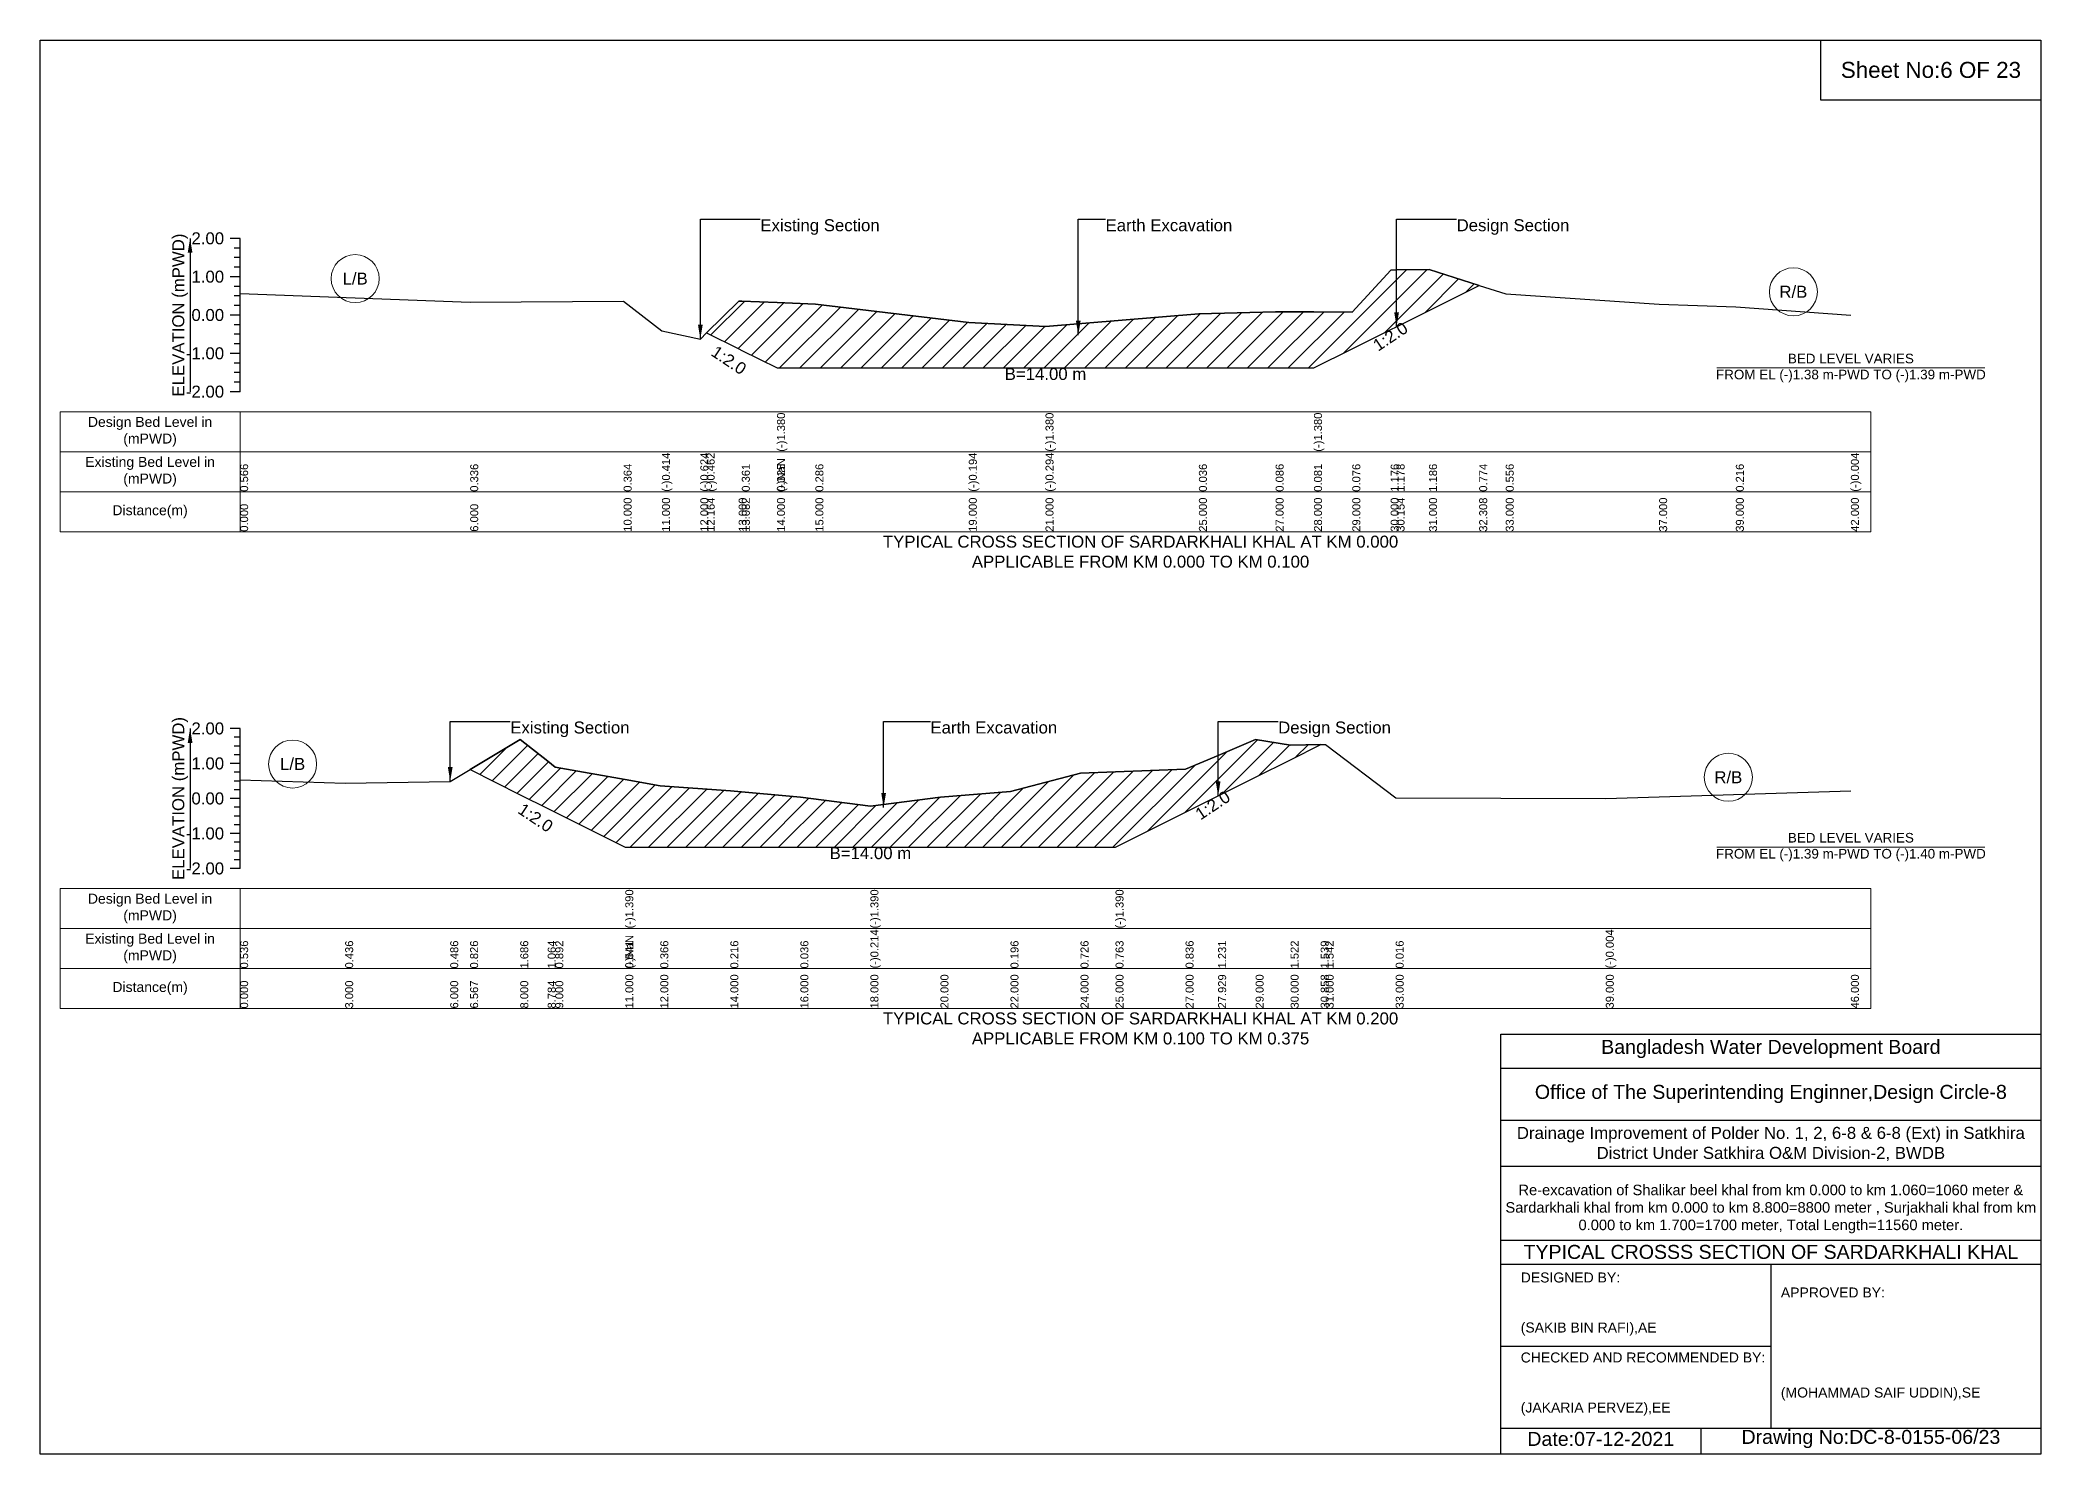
# Model space of a CAD drawing. Header units: inches. Extents: x 93000 to 506000, y -4242 to 0.
# Drawn here: x 150000 to 156000, y -4242 to 0 of the extents above; entities that cross this region are included whole.
import ezdxf

# ---------------------------------------------------------------- set-up
doc = ezdxf.new("R2010")
doc.units = ezdxf.units.IN
doc.header["$LTSCALE"] = 7
doc.header["$MEASUREMENT"] = 0
for name, color, linetype, lineweight in [('Cross section Data Border', 7, 'Continuous', 9), ('Cross Section Labels', 7, 'Continuous', 9), ('Existing_Bed_Level for Xsection', 7, 'Continuous', 25)]:
    doc.layers.add(name, color=color, linetype=linetype, lineweight=lineweight)
doc.styles.get("Standard").update_dxf_attribs({"font": 'arial.ttf'})
doc.dimstyles.get("Standard").update_dxf_attribs({"dimtxt": 0.18, "dimasz": 0.18, "dimexe": 0.18, "dimexo": 0.0625, "dimgap": 0.09, "dimtad": 0, "dimtih": 1, "dimtoh": 1, "dimdec": 4, "dimzin": 0, "dimdsep": 46, "dimtxsty": 'Standard', "dimcen": 0.09, "dimadec": 0, "dimazin": 0, "dimtfac": 1, "dimtdec": 4, "dimtofl": 0, "dimtmove": 0, "dimatfit": 3, "dimfxl": 1, "dimtolj": 1, "dimtzin": 0, "dimarcsym": 0})

msp = doc.modelspace()

# ---------------------------------------------------------------- hatches: boundary and pattern name
at = {"layer": 'Existing_Bed_Level for Xsection'}
h = msp.add_hatch(dxfattribs=at)
h.set_pattern_fill('ANSI31', color=256, scale=345, style=0)
h.paths.add_polyline_path([(151998.9, -878.4), (152095, -926.4), (152104.4, -931.2), (152210, -983.9), (152325, -983.9), (152785, -983.9), (153015, -983.9), (153475, -983.9), (153705, -983.9), (153820, -983.9), (153935, -926.4), (154050, -868.9), (154067.7, -860.1), (154165, -811.4), (154315.4, -736.2), (154165, -688.9), (154067.7, -689.8), (154050, -690), (153935, -816.5), (153820, -815.9), (153705, -815.4), (153475, -821.1), (153015, -859), (152785, -847.5), (152325, -792.4), (152210, -787.9), (152104.4, -783.7), (152095, -783.4)])
h = msp.add_hatch(dxfattribs=at)
h.set_pattern_fill('ANSI31', color=256, scale=315, style=0)
h.paths.add_polyline_path([(151289.6, -2188.8), (151440, -2264), (151522.3, -2305.1), (151545, -2316.5), (151755, -2421.5), (151860, -2421.5), (152070, -2421.5), (152280, -2421.5), (152490, -2421.5), (152700, -2421.5), (152910, -2421.5), (153120, -2421.5), (153225, -2421.5), (153435, -2316.5), (153532.6, -2267.7), (153645, -2211.5), (153750, -2159), (153840.1, -2113.9), (153750, -2115.7), (153645, -2098.5), (153532.6, -2146.3), (153435, -2187.8), (153225, -2195.4), (153120, -2199.3), (152910, -2254.9), (152700, -2271.8), (152490, -2298), (152280, -2271.8), (152070, -2252.8), (151860, -2237.1), (151755, -2218.7), (151545, -2181.9), (151522.3, -2163.8), (151440, -2098.5)])

# ---------------------------------------------------------------- linework, layer by layer
for points in [[(150000, 0), (156000, 0), (156000, -4242), (150000, -4242)], [(155340, 0), (156000, 0), (156000, -180), (155340, -180)]]:
    msp.add_lwpolyline(points, close=True)
for points in [[(154380, -4242), (154380, -2982), (156000, -2982)], [(154380, -3084), (156000, -3084)], [(154380, -3240), (156000, -3240)], [(154380, -3378), (156000, -3378)], [(154380, -3600), (156000, -3600)], [(154380, -3672), (156000, -3672)], [(155190, -3672), (155190, -4164)], [(154380, -3918), (155190, -3918)], [(154380, -4164), (156000, -4164)], [(154980, -4164), (154980, -4242)]]:
    msp.add_lwpolyline(points)
at = {"layer": 'Cross section Data Border'}
for points in [[(150060, -1115.2), (155490, -1115.2), (155490, -1475.2), (150060, -1475.2)], [(150060, -2545.5), (155490, -2545.5), (155490, -2905.5), (150060, -2905.5)]]:
    msp.add_lwpolyline(points, close=True, dxfattribs=at)
for points in [[(150600, -1115.2), (150600, -1475.2)], [(150060, -1235.2), (155490, -1235.2)], [(150060, -1355.2), (155490, -1355.2)], [(150600, -2545.5), (150600, -2905.5)], [(150060, -2665.5), (155490, -2665.5)], [(150060, -2785.5), (155490, -2785.5)]]:
    msp.add_lwpolyline(points, dxfattribs=at)
at = {"layer": 'Cross Section Labels'}
for points in [[(155028.1, -983.9), (155831.9, -983.9)], [(155028.1, -2421.5), (155831.9, -2421.5)]]:
    msp.add_lwpolyline(points, dxfattribs=at)
for centre in [(150945, -715.9), (155257.5, -755.5), (150757.5, -2172), (155062.5, -2211.9)]:
    msp.add_circle(centre, 72, dxfattribs=at)
at = {"layer": 'Existing_Bed_Level for Xsection'}
for points in [[(150600, -595.2), (150570, -595.2)], [(150600, -1055.2), (150600, -940.2), (150600, -825.2), (150600, -710.2), (150600, -595.2)], [(150600, -624), (150582, -624)], [(150600, -652.7), (150582, -652.7)], [(150600, -710.2), (150570, -710.2)], [(150600, -681.5), (150582, -681.5)], [(150600, -760.1), (151290, -786.6), (151750, -783.4), (151865, -872.9), (151980, -897), (151998.9, -878.4), (152095, -783.4), (152104.4, -783.7), (152210, -787.9), (152210, -787.9), (152325, -792.4), (152785, -847.5), (153015, -859), (153015, -859), (153475, -821.1), (153705, -815.4), (153820, -815.9), (153820, -815.9), (153935, -816.5), (154050, -690), (154067.7, -689.8), (154165, -688.9), (154315.4, -736.2), (154395, -761.3), (154855, -792.4), (155085, -800.4), (155430, -825.7)], [(150600, -739), (150582, -739)], [(150600, -767.7), (150582, -767.7)], [(150600, -825.2), (150570, -825.2)], [(150600, -796.5), (150582, -796.5)], [(150600, -854), (150582, -854)], [(150600, -882.7), (150582, -882.7)], [(150600, -940.2), (150570, -940.2)], [(150600, -911.5), (150582, -911.5)], [(150600, -969), (150582, -969)], [(150600, -997.7), (150582, -997.7)], [(150600, -1055.2), (150570, -1055.2)], [(150600, -1026.5), (150582, -1026.5)], [(150600, -2065.5), (150570, -2065.5)], [(150600, -2091.8), (150582, -2091.8)], [(150600, -2485.5), (150600, -2380.5), (150600, -2275.5), (150600, -2170.5), (150600, -2065.5)], [(150600, -2219.2), (150915, -2229.8), (151230, -2224.5), (151289.6, -2188.8), (151440, -2098.5), (151522.3, -2163.8), (151545, -2181.9), (151755, -2218.7), (151755, -2218.7), (151860, -2237.1), (152070, -2252.8), (152280, -2271.8), (152490, -2298), (152490, -2298), (152700, -2271.8), (152910, -2254.9), (153120, -2199.3), (153225, -2195.4), (153225, -2195.4), (153435, -2187.8), (153532.6, -2146.3), (153645, -2098.5), (153750, -2115.7), (153840.1, -2113.9), (153855, -2113.6), (154065, -2273.8), (154695, -2275.9), (155430, -2252.8)], [(150600, -2118), (150582, -2118)], [(150600, -2144.3), (150582, -2144.3)], [(150600, -2170.5), (150570, -2170.5)], [(150600, -2196.8), (150582, -2196.8)], [(150600, -2275.5), (150570, -2275.5)], [(150600, -2223), (150582, -2223)], [(150600, -2249.3), (150582, -2249.3)], [(150600, -2301.8), (150582, -2301.8)], [(150600, -2328), (150582, -2328)], [(150600, -2380.5), (150570, -2380.5)], [(150600, -2354.3), (150582, -2354.3)], [(150600, -2406.8), (150582, -2406.8)], [(150600, -2433), (150582, -2433)], [(150600, -2459.3), (150582, -2459.3)], [(150600, -2485.5), (150570, -2485.5)]]:
    msp.add_lwpolyline(points, dxfattribs=at)
for points in [[(151998.9, -878.4), (151998.9, -878.4), (152095, -926.4), (152104.4, -931.2), (152210, -983.9), (152210, -983.9), (152325, -983.9), (152785, -983.9), (153015, -983.9), (153015, -983.9), (153475, -983.9), (153705, -983.9), (153820, -983.9), (153820, -983.9), (153935, -926.4), (154050, -868.9), (154067.7, -860.1), (154165, -811.4), (154315.4, -736.2), (154315.4, -736.2), (154315.4, -736.2), (154165, -688.9), (154067.7, -689.8), (154050, -690), (153935, -816.5), (153820, -815.9), (153820, -815.9), (153705, -815.4), (153475, -821.1), (153015, -859), (153015, -859), (152785, -847.5), (152325, -792.4), (152210, -787.9), (152210, -787.9), (152104.4, -783.7), (152095, -783.4), (151998.9, -878.4)], [(151289.6, -2188.8), (151289.6, -2188.8), (151440, -2264), (151522.3, -2305.1), (151545, -2316.5), (151755, -2421.5), (151755, -2421.5), (151860, -2421.5), (152070, -2421.5), (152280, -2421.5), (152490, -2421.5), (152490, -2421.5), (152700, -2421.5), (152910, -2421.5), (153120, -2421.5), (153225, -2421.5), (153225, -2421.5), (153435, -2316.5), (153532.6, -2267.7), (153645, -2211.5), (153750, -2159), (153840.1, -2113.9), (153750, -2115.7), (153645, -2098.5), (153532.6, -2146.3), (153435, -2187.8), (153225, -2195.4), (153225, -2195.4), (153120, -2199.3), (152910, -2254.9), (152700, -2271.8), (152490, -2298), (152490, -2298), (152280, -2271.8), (152070, -2252.8), (151860, -2237.1), (151755, -2218.7), (151755, -2218.7), (151545, -2181.9), (151522.3, -2163.8), (151440, -2098.5), (151289.6, -2188.8)]]:
    msp.add_lwpolyline(points, close=True, dxfattribs=at)

# ---------------------------------------------------------------- texts
at = {"attachment_point": 5}
for s, insert, char_height in [('Sheet No:6 OF 23', (155670, -90), 48), ('Bangladesh Water Development Board', (155190, -3027), 42), ('Office of The Superintending Enginner,Design Circle-8', (155190, -3162), 42)]:
    msp.add_mtext(s, dxfattribs=dict(at, insert=insert, char_height=char_height))
for s, insert, char_height, width, attachment_point in [('Drainage Improvement of Polder No. 1, 2, 6-8 & 6-8 (Ext) in Satkhira District Under Satkhira O&M Division-2, BWDB', (155190, -3312), 36, 1680, 5), ('Re-excavation of Shalikar beel khal from km 0.000 to km 1.060=1060 meter & Sardarkhali khal from km 0.000 to km 8.800=8800 meter , Surjakhali khal from km 0.000 to km 1.700=1700 meter, Total Length=11560 meter.', (155190, -3507), 31.4683, 1620, 5), ('TYPICAL CROSSS SECTION OF SARDARKHALI KHAL', (155190, -3636), 42, 1680, 5), ('DESIGNED BY:^J^J^J(SAKIB BIN RAFI),AE', (154440, -3792), 30, 840, 4), ('APPROVED BY:^J^J^J^J^J^J(MOHAMMAD SAIF UDDIN),SE', (155220, -3912), 30, 840, 4), ('CHECKED AND RECOMMENDED BY:^J^J^J(JAKARIA PERVEZ),EE', (154440, -4032), 30, 840, 4), ('Date:07-12-2021', (154680, -4197), 42, 840, 5), ('Drawing No:DC-8-0155-06/23', (155490, -4197), 42, 1320, 5)]:
    msp.add_mtext(s, dxfattribs=dict(insert=insert, char_height=char_height, width=width, attachment_point=attachment_point))
at = {"layer": 'Cross section Data Border', "char_height": 30, "width": 480, "attachment_point": 5}
for s, insert in [('Design Bed Level in (mPWD)', (150330, -1175.2)), ('Existing Bed Level in (mPWD)', (150330, -1295.2)), ('Distance(m)', (150330, -1415.2)), ('Design Bed Level in (mPWD)', (150330, -2605.5)), ('Existing Bed Level in (mPWD)', (150330, -2725.5)), ('Distance(m)', (150330, -2845.5))]:
    msp.add_mtext(s, dxfattribs=dict(at, insert=insert))
at = {"layer": 'Cross Section Labels'}
for s, insert, char_height, attachment_point in [('Existing Section', (152160, -537.7), 36, 1), ('Earth Excavation', (153195, -537.7), 36, 1), ('Design Section', (154247.7, -537.7), 36, 1), ('L/B', (150945, -715.9), 36, 5), ('R/B', (155257.5, -755.5), 36, 5), ('BED LEVEL VARIES ^JFROM EL (-)1.38 m-PWD TO (-)1.39 m-PWD', (155430, -983.9), 28.8, 5), ('B=14.00 m', (153015, -983.9), 36, 2), ('TYPICAL CROSS SECTION OF SARDARKHALI KHAL AT KM 0.000^JAPPLICABLE FROM KM 0.000 TO KM 0.100', (153300, -1535.2), 36, 5), ('Existing Section', (151410, -2044.5), 36, 1), ('Earth Excavation', (152670, -2044.5), 36, 1), ('Design Section', (153712.6, -2044.5), 36, 1), ('L/B', (150757.5, -2172), 36, 5), ('R/B', (155062.5, -2211.9), 36, 5), ('BED LEVEL VARIES ^JFROM EL (-)1.39 m-PWD TO (-)1.40 m-PWD', (155430, -2421.5), 28.8, 5), ('B=14.00 m', (152490, -2421.5), 36, 2), ('TYPICAL CROSS SECTION OF SARDARKHALI KHAL AT KM 0.200^JAPPLICABLE FROM KM 0.100 TO KM 0.375', (153300, -2965.5), 36, 5)]:
    msp.add_mtext(s, dxfattribs=dict(at, insert=insert, char_height=char_height, attachment_point=attachment_point))
at = {"layer": 'Cross Section Labels', "char_height": 36, "attachment_point": 2}
for insert, rotation in [((154039, -874.5), 33.69007), ((152075.7, -945.5), 326.30993), ((153506.3, -2280.8), 33.69007), ((151496, -2318.2), 326.30993)]:
    msp.add_mtext('1:2.0', dxfattribs=dict(at, insert=insert, rotation=rotation))
at = {"layer": 'Existing_Bed_Level for Xsection', "rotation": 90}
for s, insert, char_height, attachment_point in [('ELEVATION (mPWD)', (150420, -825.2), 36, 5), ('(-)1.380', (152210, -1235.2), 24, 1), ('(-)1.380', (153015, -1235.2), 24, 1), ('(-)1.380', (153820, -1235.2), 24, 1), ('(-)0.414', (151865, -1355.2), 24, 1), ('(-)0.624', (151980, -1355.2), 24, 1), ('(-)0.462', (151998.9, -1355.2), 24, 1), ('(-)NaN', (152210, -1355.2), 24, 1), ('(-)NaN', (152210, -1355.2), 24, 1), ('(-)NaN', (152210, -1355.2), 24, 1), ('(-)0.194', (152785, -1355.2), 24, 1), ('(-)0.294', (153015, -1355.2), 24, 1), ('(-)0.294', (153015, -1355.2), 24, 1), ('(-)0.004', (155430, -1355.2), 24, 1), ('0.566', (150600, -1355.2), 24, 1), ('0.336', (151290, -1355.2), 24, 1), ('0.364', (151750, -1355.2), 24, 1), ('0.364', (151750, -1355.2), 24, 1), ('0.361', (152104.4, -1355.2), 24, 1), ('0.325', (152210, -1355.2), 24, 1), ('0.325', (152210, -1355.2), 24, 1), ('0.286', (152325, -1355.2), 24, 1), ('0.286', (152325, -1355.2), 24, 1), ('0.036', (153475, -1355.2), 24, 1), ('0.086', (153705, -1355.2), 24, 1), ('0.081', (153820, -1355.2), 24, 1), ('0.081', (153820, -1355.2), 24, 1), ('0.076', (153935, -1355.2), 24, 1), ('1.176', (154050, -1355.2), 24, 1), ('1.178', (154067.7, -1355.2), 24, 1), ('1.186', (154165, -1355.2), 24, 1), ('0.774', (154315.4, -1355.2), 24, 1), ('0.556', (154395, -1355.2), 24, 1), ('0.216', (155085, -1355.2), 24, 1), ('10.000', (151750, -1475.2), 24, 1), ('11.000', (151865, -1475.2), 24, 1), ('12.000', (151980, -1475.2), 24, 1), ('12.164', (151998.9, -1475.2), 24, 1), ('13.000', (152095, -1475.2), 24, 1), ('13.082', (152104.4, -1475.2), 24, 1), ('14.000', (152210, -1475.2), 24, 1), ('14.000', (152210, -1475.2), 24, 1), ('14.000', (152210, -1475.2), 24, 1), ('15.000', (152325, -1475.2), 24, 1), ('19.000', (152785, -1475.2), 24, 1), ('21.000', (153015, -1475.2), 24, 1), ('21.000', (153015, -1475.2), 24, 1), ('21.000', (153015, -1475.2), 24, 1), ('25.000', (153475, -1475.2), 24, 1), ('27.000', (153705, -1475.2), 24, 1), ('28.000', (153820, -1475.2), 24, 1), ('28.000', (153820, -1475.2), 24, 1), ('28.000', (153820, -1475.2), 24, 1), ('29.000', (153935, -1475.2), 24, 1), ('30.000', (154050, -1475.2), 24, 1), ('30.154', (154067.7, -1475.2), 24, 1), ('31.000', (154165, -1475.2), 24, 1), ('32.308', (154315.4, -1475.2), 24, 1), ('33.000', (154395, -1475.2), 24, 1), ('37.000', (154855, -1475.2), 24, 1), ('39.000', (155085, -1475.2), 24, 1), ('42.000', (155430, -1475.2), 24, 1), ('0.000', (150600, -1475.2), 24, 1), ('6.000', (151290, -1475.2), 24, 1), ('ELEVATION (mPWD)', (150420, -2275.5), 36, 5), ('(-)1.390', (151755, -2665.5), 24, 1), ('(-)1.390', (152490, -2665.5), 24, 1), ('(-)1.390', (153225, -2665.5), 24, 1), ('(-)NaN', (151755, -2785.5), 24, 1), ('(-)NaN', (151755, -2785.5), 24, 1), ('(-)NaN', (151755, -2785.5), 24, 1), ('(-)0.214', (152490, -2785.5), 24, 1), ('(-)0.214', (152490, -2785.5), 24, 1), ('(-)0.004', (154695, -2785.5), 24, 1), ('0.536', (150600, -2785.5), 24, 1), ('0.436', (150915, -2785.5), 24, 1), ('0.486', (151230, -2785.5), 24, 1), ('0.826', (151289.6, -2785.5), 24, 1), ('1.686', (151440, -2785.5), 24, 1), ('1.686', (151440, -2785.5), 24, 1), ('1.064', (151522.3, -2785.5), 24, 1), ('0.892', (151545, -2785.5), 24, 1), ('0.541', (151755, -2785.5), 24, 1), ('0.541', (151755, -2785.5), 24, 1), ('0.366', (151860, -2785.5), 24, 1), ('0.216', (152070, -2785.5), 24, 1), ('0.216', (152070, -2785.5), 24, 1), ('0.036', (152280, -2785.5), 24, 1), ('0.036', (152280, -2785.5), 24, 1), ('0.196', (152910, -2785.5), 24, 1), ('0.726', (153120, -2785.5), 24, 1), ('0.763', (153225, -2785.5), 24, 1), ('0.763', (153225, -2785.5), 24, 1), ('0.836', (153435, -2785.5), 24, 1), ('1.231', (153532.6, -2785.5), 24, 1), ('1.522', (153750, -2785.5), 24, 1), ('1.539', (153840.1, -2785.5), 24, 1), ('1.542', (153855, -2785.5), 24, 1), ('0.016', (154065, -2785.5), 24, 1), ('11.000', (151755, -2905.5), 24, 1), ('11.000', (151755, -2905.5), 24, 1), ('11.000', (151755, -2905.5), 24, 1), ('12.000', (151860, -2905.5), 24, 1), ('14.000', (152070, -2905.5), 24, 1), ('16.000', (152280, -2905.5), 24, 1), ('18.000', (152490, -2905.5), 24, 1), ('18.000', (152490, -2905.5), 24, 1), ('18.000', (152490, -2905.5), 24, 1), ('20.000', (152700, -2905.5), 24, 1), ('22.000', (152910, -2905.5), 24, 1), ('24.000', (153120, -2905.5), 24, 1), ('25.000', (153225, -2905.5), 24, 1), ('25.000', (153225, -2905.5), 24, 1), ('25.000', (153225, -2905.5), 24, 1), ('27.000', (153435, -2905.5), 24, 1), ('27.929', (153532.6, -2905.5), 24, 1), ('29.000', (153645, -2905.5), 24, 1), ('30.000', (153750, -2905.5), 24, 1), ('30.858', (153840.1, -2905.5), 24, 1), ('31.000', (153855, -2905.5), 24, 1), ('33.000', (154065, -2905.5), 24, 1), ('39.000', (154695, -2905.5), 24, 1), ('46.000', (155430, -2905.5), 24, 1), ('0.000', (150600, -2905.5), 24, 1), ('3.000', (150915, -2905.5), 24, 1), ('6.000', (151230, -2905.5), 24, 1), ('6.567', (151289.6, -2905.5), 24, 1), ('8.000', (151440, -2905.5), 24, 1), ('8.784', (151522.3, -2905.5), 24, 1), ('9.000', (151545, -2905.5), 24, 1)]:
    msp.add_mtext(s, dxfattribs=dict(at, insert=insert, char_height=char_height, attachment_point=attachment_point))
at = {"layer": 'Existing_Bed_Level for Xsection', "char_height": 36, "attachment_point": 6}
for s, insert in [('2.00', (150552, -595.2)), ('1.00', (150552, -710.2)), ('0.00', (150552, -825.2)), ('-1.00', (150552, -940.2)), ('-2.00', (150552, -1055.2)), ('2.00', (150552, -2065.5)), ('1.00', (150552, -2170.5)), ('0.00', (150552, -2275.5)), ('-1.00', (150552, -2380.5)), ('-2.00', (150552, -2485.5))]:
    msp.add_mtext(s, dxfattribs=dict(at, insert=insert))

# ---------------------------------------------------------------- leaders
at = {"layer": 'Cross Section Labels', "annotation_type": 0, "has_hookline": 1, "hookline_direction": 0}
for points, text_width in [([(151980, -897), (151980, -537.7), (152159.9, -537.7)], 350.4), ([(153113.3, -885.4), (153113.3, -537.7), (153194.9, -537.7)], 372.7), ([(154067.7, -860.1), (154067.7, -537.7), (154247.6, -537.7)], 330.9), ([(151230, -2224.5), (151230, -2044.5), (151409.9, -2044.5)], 350.4), ([(152529.6, -2302.2), (152529.6, -2044.5), (152669.9, -2044.5)], 372.7), ([(153532.6, -2267.7), (153532.6, -2044.5), (153712.5, -2044.5)], 330.9)]:
    msp.add_leader(points, dimstyle='Standard', override={"dimasz": 43.2}, dxfattribs=dict(at, text_width=text_width))
at = {"layer": 'Existing_Bed_Level for Xsection'}
for points in [[(150450, -595.2), (150450, -1055.2)], [(150450, -2065.5), (150450, -2485.5)]]:
    msp.add_leader(points, dimstyle='Standard', override={"dimasz": 43.2}, dxfattribs=at)

doc.saveas('drawing.dxf')
